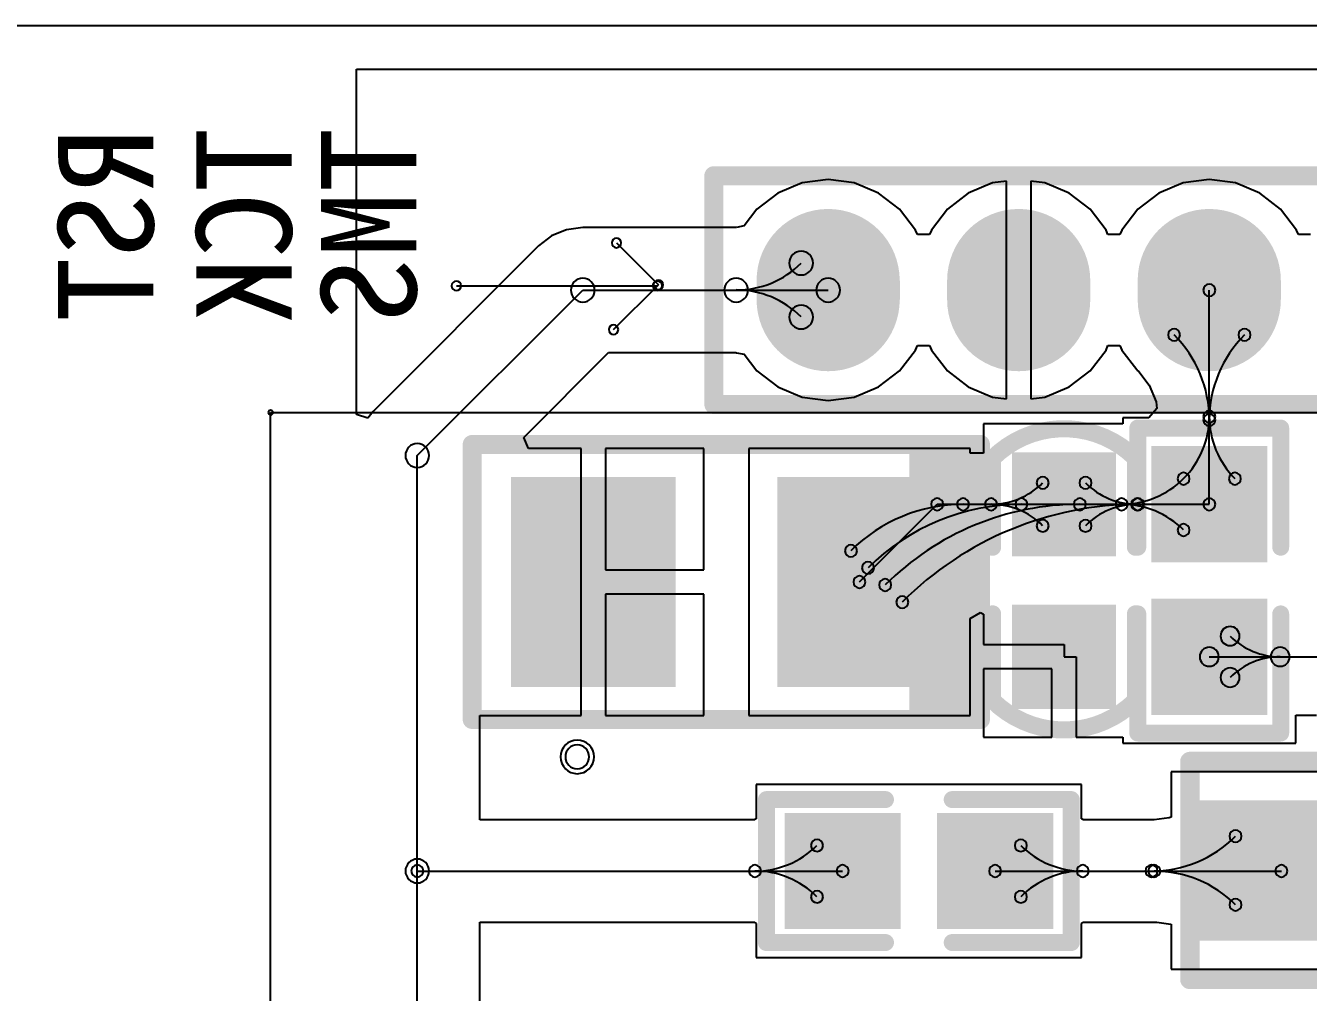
# Model space of a CAD drawing. Header units: inches. Extents: x 32166 to 66782, y 2386 to 7162.
# Drawn here: x 33941.3 to 34049, y 3479.7 to 3560.9 of the extents above; entities that cross this region are included whole.
import ezdxf

# ---------------------------------------------------------------- set-up
doc = ezdxf.new("R2010")
doc.units = ezdxf.units.IN
doc.header["$LTSCALE"] = 0.64311
doc.header["$MEASUREMENT"] = 0
for name, color, linetype in [('BOTTOMLAYER', 5, 'CONTINUOUS'), ('BOTTOMOVERLAY', 54, 'CONTINUOUS'), ('BOTTOMPASTE', 16, 'CONTINUOUS'), ('BOTTOMSOLDER', 6, 'CONTINUOUS'), ('KEEPOUTLAYER', 6, 'CONTINUOUS'), ('MULTILAYER', 9, 'CONTINUOUS')]:
    doc.layers.add(name, color=color, linetype=linetype)
doc.styles.get("Standard").update_dxf_attribs({"font": 'txt', "width": 0.8})

msp = doc.modelspace()

# ---------------------------------------------------------------- linework, layer by layer
at = {"layer": 'BOTTOMLAYER'}
for p, q in [((33969.11, 3528.24), (33969.11, 3557.2)), ((33969.11, 3557.2), (34057.66, 3557.2)), ((34008.73, 3547.95), (34006.53, 3547.66)), ((34010.92, 3547.66), (34008.73, 3547.95)), ((34023.71, 3547.81), (34022.53, 3547.66)), ((34023.71, 3538.67), (34023.71, 3547.81)), ((34026.92, 3547.66), (34025.74, 3547.81)), ((34025.74, 3547.81), (34025.74, 3538.67)), ((34040.73, 3547.95), (34038.53, 3547.66)), ((34042.92, 3547.66), (34040.73, 3547.95)), ((34004.49, 3546.81), (34002.74, 3545.46)), ((34006.53, 3547.66), (34004.49, 3546.81)), ((34012.96, 3546.81), (34010.92, 3547.66)), ((34014.72, 3545.46), (34012.96, 3546.81)), ((34020.49, 3546.81), (34018.74, 3545.46)), ((34022.53, 3547.66), (34020.49, 3546.81)), ((34028.96, 3546.81), (34026.92, 3547.66)), ((34030.72, 3545.46), (34028.96, 3546.81)), ((34036.49, 3546.81), (34034.74, 3545.46)), ((34038.53, 3547.66), (34036.49, 3546.81)), ((34044.96, 3546.81), (34042.92, 3547.66)), ((34046.72, 3545.46), (34044.96, 3546.81)), ((34002.74, 3545.46), (34001.66, 3544.06)), ((34016.06, 3543.71), (34014.72, 3545.46)), ((34018.74, 3545.46), (34017.39, 3543.71)), ((34032.06, 3543.71), (34030.72, 3545.46)), ((34034.74, 3545.46), (34033.39, 3543.71)), ((34048.06, 3543.71), (34046.72, 3545.46)), ((33986.39, 3543.59), (33985.5, 3543.22)), ((33986.76, 3543.74), (33986.39, 3543.59)), ((33988.12, 3543.92), (33986.76, 3543.74)), ((34001, 3543.92), (33988.12, 3543.92)), ((34001.03, 3543.93), (34001, 3543.94)), ((34001, 3543.94), (34001, 3543.93)), ((34001, 3543.93), (34001, 3543.92)), ((34001.66, 3544.06), (34001.03, 3543.93)), ((34016.22, 3543.34), (34016.06, 3543.71)), ((34017.39, 3543.71), (34017.23, 3543.34)), ((34032.22, 3543.34), (34032.06, 3543.71)), ((34033.39, 3543.71), (34033.23, 3543.34)), ((34048.22, 3543.34), (34048.06, 3543.71)), ((33984.41, 3542.38), (33970.52, 3528.49)), ((33985.5, 3543.22), (33984.41, 3542.38)), ((34017.23, 3543.34), (34016.22, 3543.34)), ((34033.23, 3543.34), (34032.22, 3543.34)), ((34049.23, 3543.34), (34048.22, 3543.34)), ((33974.23, 3524.79), (33988.12, 3538.67)), ((33988.12, 3538.67), (34008.73, 3538.67)), ((34023.71, 3529.53), (34023.71, 3538.67)), ((34025.74, 3538.67), (34025.74, 3529.53)), ((34040.73, 3520.69), (34040.73, 3538.67)), ((34016.06, 3533.64), (34016.22, 3534.01)), ((34016.22, 3534.01), (34017.23, 3534.01)), ((34017.23, 3534.01), (34017.39, 3533.64)), ((34032.06, 3533.64), (34032.22, 3534.01)), ((34032.22, 3534.01), (34033.23, 3534.01)), ((34033.23, 3534.01), (34033.39, 3533.64)), ((33983.17, 3526.31), (33990.29, 3533.43)), ((33990.29, 3533.43), (34001, 3533.43)), ((34001, 3533.43), (34001, 3533.42)), ((34001, 3533.42), (34001, 3533.41)), ((34001, 3533.41), (34001.03, 3533.41)), ((34001.03, 3533.41), (34001.66, 3533.29)), ((34001.66, 3533.29), (34002.74, 3531.88)), ((34014.72, 3531.88), (34016.06, 3533.64)), ((34017.39, 3533.64), (34018.74, 3531.88)), ((34030.72, 3531.88), (34032.06, 3533.64)), ((34033.39, 3533.64), (34034.64, 3532)), ((34002.74, 3531.88), (34004.49, 3530.54)), ((34012.96, 3530.54), (34014.72, 3531.88)), ((34018.74, 3531.88), (34020.49, 3530.54)), ((34028.96, 3530.54), (34030.72, 3531.88)), ((34034.64, 3532), (34034.73, 3531.88)), ((34034.73, 3531.88), (34034.74, 3531.88)), ((34034.74, 3531.88), (34034.8, 3531.83)), ((34034.8, 3531.83), (34035.68, 3530.69)), ((34004.49, 3530.54), (34006.53, 3529.69)), ((34010.92, 3529.69), (34012.96, 3530.54)), ((34020.49, 3530.54), (34022.53, 3529.69)), ((34026.92, 3529.69), (34028.96, 3530.54)), ((34035.68, 3530.69), (34036.26, 3529.28)), ((34006.53, 3529.69), (34008.73, 3529.4)), ((34008.73, 3529.4), (34010.92, 3529.69)), ((34022.53, 3529.69), (34023.71, 3529.53)), ((34025.74, 3529.53), (34026.92, 3529.69)), ((33970.52, 3528.49), (33970.07, 3527.91)), ((34036.33, 3528.72), (34035.66, 3527.95)), ((34036.26, 3529.28), (34036.33, 3528.72)), ((33970.07, 3527.91), (33969.11, 3528.24)), ((34033.46, 3527.45), (34021.78, 3527.45)), ((34021.78, 3527.45), (34021.78, 3524.99)), ((34035.66, 3527.95), (34033.46, 3527.95)), ((34033.46, 3527.95), (34033.46, 3527.45)), ((33983.56, 3525.37), (33983.17, 3526.31)), ((33987.99, 3525.37), (33983.56, 3525.37)), ((33987.99, 3514.17), (33987.99, 3525.37)), ((33998.3, 3525.37), (33990.02, 3525.37)), ((33990.02, 3525.37), (33990.02, 3515.19)), ((33998.3, 3515.19), (33998.3, 3525.37)), ((34020.65, 3525.37), (34002.06, 3525.37)), ((34002.06, 3525.37), (34002.06, 3502.97)), ((34020.65, 3524.99), (34020.65, 3525.37)), ((33974.23, 3489.91), (33974.23, 3524.79)), ((34021.78, 3524.99), (34020.65, 3524.99)), ((34011.35, 3514.17), (34017.88, 3520.69)), ((34017.88, 3520.69), (34040.73, 3520.69)), ((33990.02, 3515.19), (33998.3, 3515.19)), ((33987.99, 3502.97), (33987.99, 3514.17)), ((33998.3, 3513.15), (33990.02, 3513.15)), ((33990.02, 3513.15), (33990.02, 3502.97)), ((33998.3, 3502.97), (33998.3, 3513.15)), ((34020.65, 3511.1), (34021.53, 3511.61)), ((34020.65, 3502.97), (34020.65, 3511.1)), ((34021.53, 3511.61), (34021.78, 3511.47)), ((34021.78, 3511.47), (34021.78, 3508.91)), ((34021.78, 3508.91), (34028.54, 3508.91)), ((34028.54, 3508.91), (34028.54, 3507.89)), ((34028.54, 3507.89), (34029.55, 3507.89)), ((34029.55, 3507.89), (34029.55, 3501.13)), ((34040.73, 3507.89), (34056.98, 3507.89)), ((34027.52, 3506.87), (34021.78, 3506.87)), ((34021.78, 3506.87), (34021.78, 3501.13)), ((34027.52, 3501.13), (34027.52, 3506.87)), ((33979.48, 3494.2), (33979.48, 3502.97)), ((33979.48, 3502.97), (33979.71, 3502.97)), ((33979.71, 3502.97), (33979.71, 3502.97)), ((33979.71, 3502.97), (33987.99, 3502.97)), ((33990.02, 3502.97), (33998.3, 3502.97)), ((34002.06, 3502.97), (34020.65, 3502.97)), ((34047.99, 3500.63), (34047.99, 3503)), ((34047.99, 3503), (34049.72, 3503)), ((34021.78, 3501.13), (34027.52, 3501.13)), ((34029.55, 3501.13), (34033.46, 3501.13)), ((34033.46, 3501.13), (34033.46, 3500.63)), ((34033.46, 3500.63), (34047.99, 3500.63)), ((34052.09, 3498.23), (34037.53, 3498.23)), ((34037.53, 3498.23), (34037.53, 3494.44)), ((34030.01, 3497.17), (34002.68, 3497.17)), ((34002.68, 3497.17), (34002.68, 3494.3)), ((34030.01, 3494.3), (34030.01, 3497.17)), ((34002.58, 3494.2), (33979.48, 3494.2)), ((34002.68, 3494.3), (34002.58, 3494.22)), ((34002.58, 3494.22), (34002.58, 3494.22)), ((34002.58, 3494.22), (34002.58, 3494.2)), ((34030.1, 3494.22), (34030.01, 3494.3)), ((34030.1, 3494.2), (34030.1, 3494.22)), ((34030.1, 3494.22), (34030.1, 3494.22)), ((34036.11, 3494.2), (34030.1, 3494.2)), ((34037.36, 3494.37), (34036.11, 3494.2)), ((34037.53, 3494.44), (34037.36, 3494.37)), ((33974.23, 3489.91), (34009.94, 3489.91)), ((33974.23, 3467.86), (33974.23, 3489.91)), ((34022.74, 3489.91), (34046.78, 3489.91)), ((33979.48, 3475.12), (33979.48, 3485.61)), ((33979.48, 3485.61), (34002.58, 3485.61)), ((34002.58, 3485.61), (34002.58, 3485.59)), ((34002.58, 3485.59), (34002.58, 3485.59)), ((34002.58, 3485.59), (34002.68, 3485.51)), ((34002.68, 3485.51), (34002.68, 3482.64)), ((34030.01, 3485.51), (34030.1, 3485.59)), ((34030.01, 3482.64), (34030.01, 3485.51)), ((34030.1, 3485.59), (34030.1, 3485.61)), ((34030.1, 3485.61), (34036.31, 3485.61)), ((34030.1, 3485.59), (34030.1, 3485.59)), ((34036.31, 3485.61), (34037.5, 3485.45)), ((34037.5, 3485.45), (34037.53, 3485.44)), ((34037.53, 3485.44), (34037.53, 3481.67)), ((34002.68, 3482.64), (34030.01, 3482.64)), ((34037.53, 3481.67), (34052.09, 3481.67))]:
    msp.add_line(p, q, dxfattribs=at)
at = {"layer": 'BOTTOMLAYER', "const_width": 10.4}
for points in [[(34008.73, 3537.87), (34008.73, 3539.47)], [(34024.73, 3537.87), (34024.73, 3539.47)], [(34040.73, 3537.87), (34040.73, 3539.47)]]:
    msp.add_lwpolyline(points, dxfattribs=at)
at = {"layer": 'BOTTOMLAYER', "const_width": 5.2}
for points in [[(34006.13, 3539.47, 1), (34011.33, 3539.47, 1)], [(34022.13, 3539.47, 1), (34027.33, 3539.47, 1)], [(34038.13, 3539.47, 1), (34043.33, 3539.47, 1)], [(34006.13, 3537.87, 1), (34011.33, 3537.87, 1)], [(34022.13, 3537.87, 1), (34027.33, 3537.87, 1)], [(34038.13, 3537.87, 1), (34043.33, 3537.87, 1)]]:
    msp.add_lwpolyline(points, format="xyb", close=True, dxfattribs=at)
at = {"layer": 'BOTTOMLAYER'}
for centre, radius, start, end in [((34006.46, 3540.94), 1, 0, 180), ((34001, 3546.4), 7.73, 270, 315), ((34006.46, 3540.94), 1, 180, 0), ((33988.12, 3538.67), 1, 0, 180), ((33988.12, 3538.67), 1, 0, 180), ((34001, 3538.67), 1, 0, 180), ((34001, 3538.67), 1, 0, 180), ((34008.73, 3538.67), 1, 0, 180), ((34040.73, 3538.67), 0.508, 0, 180), ((33988.12, 3538.67), 1, 180, 0), ((33988.12, 3538.67), 1, 180, 0), ((34001, 3538.67), 1, 180, 0), ((34001, 3538.67), 1, 180, 0), ((34001, 3530.95), 7.73, 45, 90), ((34008.73, 3538.67), 1, 180, 0), ((34040.73, 3538.67), 0.508, 180, 0), ((34006.46, 3536.41), 1, 0, 180), ((34006.46, 3536.41), 1, 180, 0), ((34037.77, 3534.92), 0.508, 0, 180), ((34037.77, 3534.92), 0.508, 180, 0), ((34030.63, 3527.77), 10.1, 0, 45), ((34050.83, 3527.77), 10.1, 135, 180), ((34043.69, 3534.92), 0.508, 0, 180), ((34043.69, 3534.92), 0.508, 180, 0), ((34040.73, 3528.05), 0.508, 0, 180), ((34040.73, 3528.05), 0.508, 0, 180), ((34033.37, 3528.05), 7.36, 315, 0), ((34040.73, 3527.77), 0.508, 0, 180), ((34040.73, 3527.77), 0.508, 0, 180), ((34040.73, 3528.05), 0.508, 180, 0), ((34040.73, 3528.05), 0.508, 180, 0), ((34040.73, 3527.77), 0.508, 180, 0), ((34040.73, 3527.77), 0.508, 180, 0), ((34048.09, 3528.05), 7.36, 180, 225), ((33974.23, 3524.79), 1, 0, 180), ((33974.23, 3524.79), 1, 0, 180), ((33974.23, 3524.79), 1, 180, 0), ((33974.23, 3524.79), 1, 180, 0), ((34026.74, 3522.49), 0.508, 0, 180), ((34030.33, 3522.49), 0.508, 0, 180), ((34038.57, 3522.84), 0.508, 0, 180), ((34038.57, 3522.84), 0.508, 0, 180), ((34042.88, 3522.84), 0.508, 0, 180), ((34022.4, 3526.82), 6.13, 269.9991, 314.9991), ((34026.74, 3522.49), 0.508, 180, 0), ((34030.33, 3522.49), 0.508, 180, 0), ((34034.67, 3526.82), 6.13, 225.0007, 270.0007), ((34033.37, 3528.05), 7.36, 270, 315), ((34038.57, 3522.84), 0.508, 180, 0), ((34038.57, 3522.84), 0.508, 180, 0), ((34042.88, 3522.84), 0.508, 180, 0), ((34017.88, 3520.69), 0.508, 0, 180), ((34017.88, 3520.69), 0.508, 0, 180), ((34020.05, 3520.69), 0.508, 0, 180), ((34022.4, 3520.69), 0.508, 0, 180), ((34022.4, 3520.69), 0.508, 0, 180), ((34024.95, 3520.69), 0.508, 0, 180), ((34029.86, 3520.69), 0.508, 0, 180), ((34033.37, 3520.69), 0.508, 0, 180), ((34033.37, 3520.69), 0.508, 0, 180), ((34034.67, 3520.69), 0.508, 0, 180), ((34034.67, 3520.69), 0.508, 0, 180), ((34034.76, 3520.69), 0.508, 0, 180), ((34040.73, 3520.69), 0.508, 0, 180), ((34040.73, 3520.69), 0.508, 0, 180), ((34020.05, 3507.38), 13.31, 90.0001, 135.0001), ((34024.95, 3502.48), 18.21, 90, 135), ((34029.86, 3497.57), 23.12, 90, 135), ((34034.76, 3492.66), 28.03, 90, 135), ((34017.88, 3520.69), 0.508, 180, 0), ((34017.88, 3520.69), 0.508, 180, 0), ((34020.05, 3520.69), 0.508, 180, 0), ((34022.4, 3520.69), 0.508, 180, 0), ((34022.4, 3520.69), 0.508, 180, 0), ((34022.4, 3514.56), 6.13, 44.999, 89.999), ((34024.95, 3520.69), 0.508, 180, 0), ((34029.86, 3520.69), 0.508, 180, 0), ((34034.67, 3514.56), 6.13, 90.0007, 135.0007), ((34033.37, 3520.69), 0.508, 180, 0), ((34033.37, 3520.69), 0.508, 180, 0), ((34033.37, 3513.33), 7.36, 45, 90), ((34034.67, 3520.69), 0.508, 180, 0), ((34034.67, 3520.69), 0.508, 180, 0), ((34034.76, 3520.69), 0.508, 180, 0), ((34040.73, 3520.69), 0.508, 180, 0), ((34040.73, 3520.69), 0.508, 180, 0), ((34026.74, 3518.89), 0.508, 0, 180), ((34026.74, 3518.89), 0.508, 180, 0), ((34030.33, 3518.89), 0.508, 0, 180), ((34030.33, 3518.89), 0.508, 180, 0), ((34038.57, 3518.53), 0.508, 0, 180), ((34038.57, 3518.53), 0.508, 180, 0), ((34010.64, 3516.79), 0.508, 0, 180), ((34010.64, 3516.79), 0.508, 180, 0), ((34012.07, 3515.36), 0.508, 0, 180), ((34011.35, 3514.17), 0.508, 0, 180), ((34012.07, 3515.36), 0.508, 180, 0), ((34013.51, 3513.92), 0.508, 0, 180), ((34011.35, 3514.17), 0.508, 180, 0), ((34013.51, 3513.92), 0.508, 180, 0), ((34014.95, 3512.48), 0.508, 0, 180), ((34014.95, 3512.48), 0.508, 180, 0), ((34042.47, 3509.63), 0.8, 0, 180), ((34042.47, 3509.63), 0.8, 180, 0), ((34046.68, 3513.84), 5.95, 225, 270), ((34040.73, 3507.89), 0.8, 0, 180), ((34040.73, 3507.89), 0.8, 180, 0), ((34046.68, 3501.94), 5.95, 90, 135), ((34046.68, 3507.89), 0.8, 0, 180), ((34046.68, 3507.89), 0.8, 0, 180), ((34046.68, 3507.89), 0.8, 180, 0), ((34046.68, 3507.89), 0.8, 180, 0), ((34042.47, 3506.15), 0.8, 0, 180), ((34042.47, 3506.15), 0.8, 180, 0), ((33987.66, 3499.49), 1, 0, 180), ((33987.66, 3499.49), 1, 180, 0), ((34035.88, 3499.87), 9.97, 269.9999, 314.9999), ((34042.93, 3492.83), 0.508, 0, 180), ((34042.93, 3492.83), 0.508, 180, 0), ((34002.58, 3497.26), 7.36, 270, 315), ((34007.79, 3492.06), 0.508, 0, 180), ((34007.79, 3492.06), 0.508, 180, 0), ((34024.9, 3492.06), 0.508, 0, 180), ((34024.9, 3492.06), 0.508, 180, 0), ((34030.1, 3497.26), 7.36, 225, 270), ((33974.23, 3489.91), 1, 0, 180), ((33974.23, 3489.91), 1, 0, 180), ((33974.23, 3489.91), 1, 180, 0), ((33974.23, 3489.91), 1, 180, 0), ((33974.23, 3489.91), 0.508, 0, 180), ((33974.23, 3489.91), 0.508, 180, 0), ((34002.58, 3489.91), 0.508, 0, 180), ((34002.58, 3489.91), 0.508, 0, 180), ((34002.58, 3489.91), 0.508, 180, 0), ((34002.58, 3489.91), 0.508, 180, 0), ((34002.58, 3482.55), 7.36, 45, 90), ((34009.94, 3489.91), 0.508, 0, 180), ((34009.94, 3489.91), 0.508, 180, 0), ((34022.74, 3489.91), 0.508, 0, 180), ((34022.74, 3489.91), 0.508, 180, 0), ((34030.1, 3482.55), 7.36, 90, 135), ((34030.1, 3489.91), 0.508, 0, 180), ((34030.1, 3489.91), 0.508, 0, 180), ((34030.1, 3489.91), 0.508, 180, 0), ((34030.1, 3489.91), 0.508, 180, 0), ((34035.88, 3489.91), 0.508, 0, 180), ((34035.88, 3489.91), 0.508, 180, 0), ((34036.11, 3489.91), 0.508, 0, 180), ((34036.11, 3489.91), 0.508, 180, 0), ((34036.11, 3480.25), 9.65, 45.0001, 90.0001), ((34046.78, 3489.91), 0.508, 0, 180), ((34046.78, 3489.91), 0.508, 180, 0), ((34007.79, 3487.75), 0.508, 0, 180), ((34007.79, 3487.75), 0.508, 180, 0), ((34024.9, 3487.75), 0.508, 0, 180), ((34024.9, 3487.75), 0.508, 180, 0), ((34042.93, 3487.08), 0.508, 0, 180), ((34042.93, 3487.08), 0.508, 180, 0)]:
    msp.add_arc(centre, radius, start, end, dxfattribs=at)
for points in [[(34032.09, 3517.13), (34032.09, 3524.25), (34024.98, 3517.13), (34024.98, 3524.25)], [(34036.66, 3524.75), (34036.66, 3516.63), (34044.79, 3524.75), (34044.79, 3516.63)], [(33995.1, 3522.17), (33982.91, 3522.17), (33995.1, 3506.17), (33982.91, 3506.17)], [(34017.45, 3522.17), (34005.26, 3522.17), (34017.45, 3506.17), (34005.26, 3506.17)], [(34032.09, 3504.33), (34032.09, 3511.45), (34024.98, 3504.33), (34024.98, 3511.45)], [(34036.66, 3511.95), (34036.66, 3503.83), (34044.79, 3511.95), (34044.79, 3503.83)], [(34040.73, 3484.87), (34052.92, 3484.87), (34040.73, 3495.03), (34052.92, 3495.03)], [(34005.88, 3485.84), (34014.01, 3485.84), (34005.88, 3493.97), (34014.01, 3493.97)], [(34018.68, 3485.84), (34026.81, 3485.84), (34018.68, 3493.97), (34026.81, 3493.97)]]:
    msp.add_solid(points, dxfattribs=at)
at = {"layer": 'BOTTOMOVERLAY'}
for p, q in [((33990.95, 3542.63), (33994.47, 3539.11)), ((33990.71, 3535.35), (33994.47, 3539.11)), ((33977.51, 3539.03), (33994.39, 3539.03)), ((33961.91, 3528.39), (34091.91, 3528.39)), ((33961.91, 3428.39), (33961.91, 3528.39))]:
    msp.add_line(p, q, dxfattribs=at)
for points, const_width in [([(33999.13, 3529.07), (33999.13, 3548.27)], 1.6), ([(33999.13, 3548.27), (34081.16, 3548.27)], 1.6), ([(33999.13, 3529.07), (34081.16, 3529.07)], 1.6), ([(34034.73, 3517.09), (34034.73, 3527.09)], 1.42), ([(34034.73, 3527.09), (34046.73, 3527.09)], 1.42), ([(34046.73, 3517.09), (34046.73, 3527.09)], 1.42), ([(33978.84, 3502.63), (33978.84, 3525.71)], 1.6), ([(33978.84, 3525.71), (34021.51, 3525.71)], 1.6), ([(34021.51, 3502.63), (34021.51, 3525.71)], 1.6), ([(34022.53, 3524.55), (34022.53, 3517.09)], 1.44), ([(34034.53, 3524.55), (34034.53, 3517.09)], 1.44), ([(34022.53, 3511.49), (34022.53, 3504.23)], 1.44), ([(34034.53, 3511.49), (34034.53, 3504.23)], 1.44), ([(34034.73, 3501.49), (34034.73, 3511.49)], 1.42), ([(34046.73, 3501.49), (34046.73, 3511.49)], 1.42), ([(33978.84, 3502.63), (34021.51, 3502.63)], 1.6), ([(34034.73, 3501.49), (34046.73, 3501.49)], 1.42), ([(34039.1, 3480.81), (34039.1, 3499.1)], 1.63), ([(34039.1, 3499.1), (34054.34, 3499.1)], 1.63), ([(34003.54, 3495.91), (34013.54, 3495.91)], 1.42), ([(34003.54, 3483.91), (34003.54, 3495.91)], 1.42), ([(34019.14, 3495.91), (34029.14, 3495.91)], 1.42), ([(34029.14, 3483.91), (34029.14, 3495.91)], 1.42), ([(34003.54, 3483.91), (34013.54, 3483.91)], 1.42), ([(34019.14, 3483.91), (34029.14, 3483.91)], 1.42), ([(34039.1, 3480.81), (34054.34, 3480.81)], 1.63)]:
    msp.add_lwpolyline(points, dxfattribs=dict(at, const_width=const_width))
for points, const_width in [([(33998.73, 3548.27, 1), (33999.53, 3548.27, 1)], 0.8), ([(33998.73, 3548.27, 1), (33999.53, 3548.27, 1)], 0.8), ([(33998.73, 3529.07, 1), (33999.53, 3529.07, 1)], 0.8), ([(33998.73, 3529.07, 1), (33999.53, 3529.07, 1)], 0.8), ([(34034.37, 3527.09, 1), (34035.08, 3527.09, 1)], 0.711), ([(34034.37, 3527.09, 1), (34035.08, 3527.09, 1)], 0.711), ([(34046.37, 3527.09, 1), (34047.08, 3527.09, 1)], 0.711), ([(34046.37, 3527.09, 1), (34047.08, 3527.09, 1)], 0.711), ([(33978.44, 3525.71, 1), (33979.24, 3525.71, 1)], 0.8), ([(33978.44, 3525.71, 1), (33979.24, 3525.71, 1)], 0.8), ([(34021.11, 3525.71, 1), (34021.91, 3525.71, 1)], 0.8), ([(34021.11, 3525.71, 1), (34021.91, 3525.71, 1)], 0.8), ([(34022.89, 3524.55, 1), (34022.17, 3524.55, 1)], 0.72), ([(34022.89, 3524.55, 1), (34022.17, 3524.55, 1)], 0.72), ([(34034.89, 3524.55, 1), (34034.17, 3524.55, 1)], 0.72), ([(34034.89, 3524.55, 1), (34034.17, 3524.55, 1)], 0.72), ([(34022.89, 3517.09, 1), (34022.17, 3517.09, 1)], 0.72), ([(34034.89, 3517.09, 1), (34034.17, 3517.09, 1)], 0.72), ([(34034.37, 3517.09, 1), (34035.08, 3517.09, 1)], 0.711), ([(34046.37, 3517.09, 1), (34047.08, 3517.09, 1)], 0.711), ([(34022.89, 3511.49, 1), (34022.17, 3511.49, 1)], 0.72), ([(34034.89, 3511.49, 1), (34034.17, 3511.49, 1)], 0.72), ([(34034.37, 3511.49, 1), (34035.08, 3511.49, 1)], 0.711), ([(34046.37, 3511.49, 1), (34047.08, 3511.49, 1)], 0.711), ([(34022.89, 3504.23, 1), (34022.17, 3504.23, 1)], 0.72), ([(34022.89, 3504.23, 1), (34022.17, 3504.23, 1)], 0.72), ([(34034.89, 3504.23, 1), (34034.17, 3504.23, 1)], 0.72), ([(34034.89, 3504.23, 1), (34034.17, 3504.23, 1)], 0.72), ([(33978.44, 3502.63, 1), (33979.24, 3502.63, 1)], 0.8), ([(33978.44, 3502.63, 1), (33979.24, 3502.63, 1)], 0.8), ([(34021.11, 3502.63, 1), (34021.91, 3502.63, 1)], 0.8), ([(34021.11, 3502.63, 1), (34021.91, 3502.63, 1)], 0.8), ([(34034.37, 3501.49, 1), (34035.08, 3501.49, 1)], 0.711), ([(34034.37, 3501.49, 1), (34035.08, 3501.49, 1)], 0.711), ([(34046.37, 3501.49, 1), (34047.08, 3501.49, 1)], 0.711), ([(34046.37, 3501.49, 1), (34047.08, 3501.49, 1)], 0.711), ([(34039.51, 3499.1, 1), (34038.69, 3499.1, 1)], 0.813), ([(34039.51, 3499.1, 1), (34038.69, 3499.1, 1)], 0.813), ([(34003.54, 3495.55, 1), (34003.54, 3496.26, 1)], 0.711), ([(34003.54, 3495.55, 1), (34003.54, 3496.26, 1)], 0.711), ([(34013.54, 3495.55, 1), (34013.54, 3496.26, 1)], 0.711), ([(34019.14, 3495.55, 1), (34019.14, 3496.26, 1)], 0.711), ([(34029.14, 3495.55, 1), (34029.14, 3496.26, 1)], 0.711), ([(34029.14, 3495.55, 1), (34029.14, 3496.26, 1)], 0.711), ([(34003.54, 3483.55, 1), (34003.54, 3484.26, 1)], 0.711), ([(34003.54, 3483.55, 1), (34003.54, 3484.26, 1)], 0.711), ([(34013.54, 3483.55, 1), (34013.54, 3484.26, 1)], 0.711), ([(34019.14, 3483.55, 1), (34019.14, 3484.26, 1)], 0.711), ([(34029.14, 3483.55, 1), (34029.14, 3484.26, 1)], 0.711), ([(34029.14, 3483.55, 1), (34029.14, 3484.26, 1)], 0.711), ([(34039.51, 3480.81, 1), (34038.69, 3480.81, 1)], 0.813), ([(34039.51, 3480.81, 1), (34038.69, 3480.81, 1)], 0.813)]:
    msp.add_lwpolyline(points, format="xyb", close=True, dxfattribs=dict(at, const_width=const_width))
at = {"layer": 'BOTTOMOVERLAY', "const_width": 1.44}
for points in [[(34022.53, 3524.55, -0.414214), (34034.53, 3524.55)], [(34034.53, 3504.23, -0.414214), (34022.53, 3504.23)]]:
    msp.add_lwpolyline(points, format="xyb", dxfattribs=at)
at = {"layer": 'BOTTOMOVERLAY'}
for centre, radius, start, end in [((33990.95, 3542.63), 0.4, 0, 180), ((33990.95, 3542.63), 0.4, 180, 0), ((33977.51, 3539.03), 0.4, 0, 180), ((33994.39, 3539.03), 0.4, 0, 180), ((33994.47, 3539.11), 0.4, 0, 180), ((33994.47, 3539.11), 0.4, 0, 180), ((33994.47, 3539.11), 0.4, 180, 0), ((33994.47, 3539.11), 0.4, 180, 0), ((33977.51, 3539.03), 0.4, 180, 0), ((33994.39, 3539.03), 0.4, 180, 0), ((33990.71, 3535.35), 0.4, 0, 180), ((33990.71, 3535.35), 0.4, 180, 0), ((33961.91, 3528.39), 0.2, 0, 180), ((33961.91, 3528.39), 0.2, 0, 180), ((33961.91, 3528.39), 0.2, 180, 0), ((33961.91, 3528.39), 0.2, 180, 0)]:
    msp.add_arc(centre, radius, start, end, dxfattribs=at)
msp.add_solid([(34015.53, 3502.63), (34021.52, 3502.63), (34015.53, 3525.71), (34021.52, 3525.71)], dxfattribs=at)
at = {"layer": 'BOTTOMPASTE'}
for points in [[(34032.09, 3517.13), (34032.09, 3524.25), (34024.98, 3517.13), (34024.98, 3524.25)], [(34036.66, 3524.75), (34036.66, 3516.63), (34044.79, 3524.75), (34044.79, 3516.63)], [(33995.1, 3522.17), (33982.91, 3522.17), (33995.1, 3506.17), (33982.91, 3506.17)], [(34017.45, 3522.17), (34005.26, 3522.17), (34017.45, 3506.17), (34005.26, 3506.17)], [(34032.09, 3504.33), (34032.09, 3511.45), (34024.98, 3504.33), (34024.98, 3511.45)], [(34036.66, 3511.95), (34036.66, 3503.83), (34044.79, 3511.95), (34044.79, 3503.83)], [(34040.73, 3484.87), (34052.92, 3484.87), (34040.73, 3495.03), (34052.92, 3495.03)], [(34005.88, 3485.84), (34014.01, 3485.84), (34005.88, 3493.97), (34014.01, 3493.97)], [(34018.68, 3485.84), (34026.81, 3485.84), (34018.68, 3493.97), (34026.81, 3493.97)]]:
    msp.add_solid(points, dxfattribs=at)
at = {"layer": 'BOTTOMSOLDER', "const_width": 12.03}
for points in [[(34008.73, 3537.87), (34008.73, 3539.47)], [(34024.73, 3537.87), (34024.73, 3539.47)], [(34040.73, 3537.87), (34040.73, 3539.47)]]:
    msp.add_lwpolyline(points, dxfattribs=at)
at = {"layer": 'BOTTOMSOLDER', "const_width": 6.01}
for points in [[(34005.72, 3539.47, 1), (34011.73, 3539.47, 1)], [(34021.72, 3539.47, 1), (34027.73, 3539.47, 1)], [(34037.72, 3539.47, 1), (34043.73, 3539.47, 1)], [(34005.72, 3537.87, 1), (34011.73, 3537.87, 1)], [(34021.72, 3537.87, 1), (34027.73, 3537.87, 1)], [(34037.72, 3537.87, 1), (34043.73, 3537.87, 1)]]:
    msp.add_lwpolyline(points, format="xyb", close=True, dxfattribs=at)
at = {"layer": 'BOTTOMSOLDER'}
for start, end in [(0, 180), (180, 0)]:
    msp.add_arc((33987.66, 3499.49), 1.41, start, end, dxfattribs=at)
for points in [[(34035.85, 3525.57), (34035.85, 3515.81), (34045.6, 3525.57), (34045.6, 3515.81)], [(34032.9, 3516.32), (34032.9, 3525.06), (34024.17, 3516.32), (34024.17, 3525.06)], [(33995.91, 3522.98), (33982.09, 3522.98), (33995.91, 3505.36), (33982.09, 3505.36)], [(34018.26, 3522.98), (34004.45, 3522.98), (34018.26, 3505.36), (34004.45, 3505.36)], [(34032.9, 3503.52), (34032.9, 3512.26), (34024.17, 3503.52), (34024.17, 3512.26)], [(34035.85, 3512.77), (34035.85, 3503.01), (34045.6, 3512.77), (34045.6, 3503.01)], [(34039.91, 3484.06), (34053.73, 3484.06), (34039.91, 3495.84), (34053.73, 3495.84)], [(34005.07, 3485.03), (34014.82, 3485.03), (34005.07, 3494.78), (34014.82, 3494.78)], [(34017.87, 3485.03), (34027.62, 3485.03), (34017.87, 3494.78), (34027.62, 3494.78)]]:
    msp.add_solid(points, dxfattribs=at)
at = {"layer": 'KEEPOUTLAYER'}
msp.add_line((32498.87, 3560.87), (34258.87, 3560.87), dxfattribs=at)
at = {"layer": 'MULTILAYER', "const_width": 10.4}
for points in [[(34008.73, 3537.87), (34008.73, 3539.47)], [(34024.73, 3537.87), (34024.73, 3539.47)], [(34040.73, 3537.87), (34040.73, 3539.47)]]:
    msp.add_lwpolyline(points, dxfattribs=at)
at = {"layer": 'MULTILAYER', "const_width": 5.2}
for points in [[(34006.13, 3539.47, 1), (34011.33, 3539.47, 1)], [(34022.13, 3539.47, 1), (34027.33, 3539.47, 1)], [(34038.13, 3539.47, 1), (34043.33, 3539.47, 1)], [(34006.13, 3537.87, 1), (34011.33, 3537.87, 1)], [(34022.13, 3537.87, 1), (34027.33, 3537.87, 1)], [(34038.13, 3537.87, 1), (34043.33, 3537.87, 1)]]:
    msp.add_lwpolyline(points, format="xyb", close=True, dxfattribs=at)
at = {"layer": 'MULTILAYER'}
for start, end in [(0, 180), (180, 0)]:
    msp.add_arc((33987.66, 3499.49), 1, start, end, dxfattribs=at)

# ---------------------------------------------------------------- texts
at = {"layer": 'BOTTOMOVERLAY', "text_generation_flag": 2}
for s, p in [('TCK', (33963.67, 3552.31)), ('TMS', (33974.15, 3552.31)), ('RST', (33952.07, 3552.31))]:
    msp.add_text(s, height=8, rotation=90, dxfattribs=at).set_placement(p)

doc.saveas('drawing.dxf')
